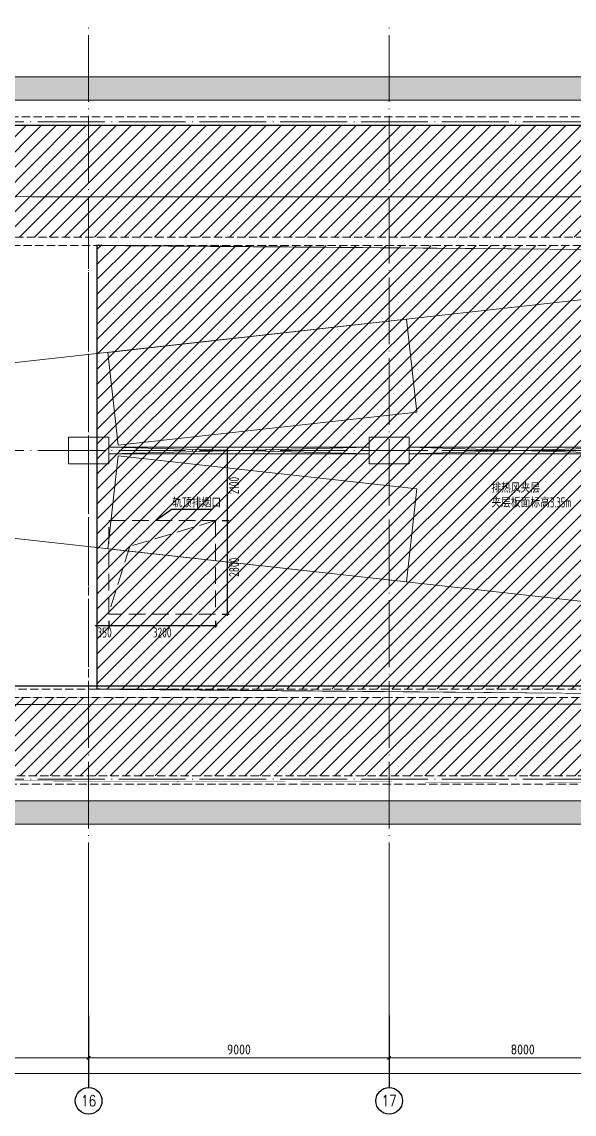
# Model space of a CAD drawing. Extents: x 4 to 13611208, y -605838 to 574722.
# Drawn here: x 13237397 to 13253938, y -28853 to 3890 of the extents above; entities that cross this region are included whole.
import ezdxf
from ezdxf.enums import TextEntityAlignment as Align

# ---------------------------------------------------------------- set-up
doc = ezdxf.new("R2010")
doc.units = 0
doc.header["$LTSCALE"] = 1000
doc.header["$MEASUREMENT"] = 0
doc.linetypes.add('DASH', pattern=[0.35, 0.25, -0.1])
doc.linetypes.add('DOTE', pattern=[2.4200000000000004, 2, -0.2, 0.02, -0.2])
for name, color, linetype in [('AXIS', 3, 'Continuous'), ('AXIS_TEXT', 7, 'Continuous'), ('SDF-标注', 7, 'Continuous')]:
    doc.layers.add(name, color=color, linetype=linetype)
doc.layers.add('SDF-风管', color=3, linetype='Continuous', lineweight=20)
doc.layers.add('建筑底图', color=8, linetype='Continuous', lineweight=13)
doc.styles.add('67', font='gbenor.shx', dxfattribs={"width": 0.7, "bigfont": 'hztxt.shx'})
doc.styles.add('_TCH_AXIS', font='COMPLEX', dxfattribs={"bigfont": 'GBCBIG'})
doc.styles.add('COMPLEX', font='hztxt_e.shx', dxfattribs={"width": 0.6, "bigfont": 'HZTXT.shx'})
doc.styles.add('DIM_FONT', font='gbenor.shx', dxfattribs={"bigfont": 'gbcbig.shx'})
doc.styles.add('du', font='gbenor.shx', dxfattribs={"width": 0.8, "bigfont": 'hztxt.shx'})
doc.dimstyles.new('67', dxfattribs={"dimscale": 100, "dimtxt": 3, "dimasz": 0.5, "dimexe": 0.5, "dimexo": 2, "dimgap": 0.5, "dimtad": 2, "dimdec": 0, "dimrnd": 5, "dimzin": 0, "dimdsep": 46, "dimtxsty": 'du', "dimblk": 'ARCHTICK', "dimcen": 0, "dimdle": 0.5, "dimclrd": 256, "dimclre": 256, "dimclrt": 256, "dimazin": 0, "dimtfac": 1, "dimtdec": 0, "dimtix": 1, "dimtmove": 2, "dimatfit": 3, "dimfxl": 100, "dimtolj": 1, "dimtzin": 0, "dimlwd": -1, "dimlwe": -1, "dimarcsym": 0})
doc.dimstyles.new('_TCH_ARCH&&100', dxfattribs={"dimtxt": 300, "dimasz": 100, "dimexe": 100, "dimexo": 100, "dimgap": 100, "dimtad": 1, "dimdec": 0, "dimzin": 0, "dimdsep": 46, "dimtxsty": 'DIM_FONT', "dimblk": 'ARCHTICK', "dimcen": 0.09, "dimclrd": 3, "dimclre": 3, "dimclrt": 7, "dimaunit": 1, "dimazin": 2, "dimtfac": 1, "dimtdec": 0, "dimtix": 1, "dimtmove": 2, "dimatfit": 3, "dimfxl": 1, "dimtolj": 1, "dimtzin": 0, "dimlwd": 18, "dimlwe": 18, "dimarcsym": 0})
pattern_1 = [(45, (793255.255710341, 9.353971108794212e-08), (-224.5064030267288, 224.5064030267288), [])]
pattern_2 = [(45, (793255.255710341, 9.354334906674922e-08), (-224.5064030267288, 224.5064030267288), [])]

# ---------------------------------------------------------------- blocks, each defined once
blk = doc.blocks.new('_ArchTick')
at = {"color": 0, "linetype": 'ByBlock', "const_width": 0.4}
blk.add_lwpolyline([(-0.5, -0.5), (0.5, 0.5)], dxfattribs=at)
blk = doc.blocks.new('*D1357')
at = {"layer": 'AXIS', "color": 3, "lineweight": 18}
for p, q in [((13230997.36620432, -22465.24999990599), (13230997.36620432, -27264.49999990535)), ((13239397.36620495, -22465.24999990583), (13239397.36620495, -27264.49999990535)), ((13230997.36620432, -27164.49999990535), (13239397.36620495, -27164.49999990535))]:
    blk.add_line(p, q, dxfattribs=at)
at = {"layer": 'AXIS', "color": 3, "lineweight": 18, "xscale": 100, "yscale": 100, "zscale": 100, "rotation": 180}
blk.add_blockref('_ArchTick', (13230997.36620432, -27164.49999990535), dxfattribs=at)
at = {"layer": 'AXIS', "color": 3, "lineweight": 18, "xscale": 100, "yscale": 100, "zscale": 100}
blk.add_blockref('_ArchTick', (13239397.36620495, -27164.49999990535), dxfattribs=at)
at = {"layer": 'AXIS', "color": 7, "insert": (13235197.36620464, -26914.49999990535), "char_height": 300, "attachment_point": 5, "style": 'DIM_FONT'}
blk.add_mtext('\\A1;8400', dxfattribs=at)
blk = doc.blocks.new('*D1356')
at = {"layer": 'AXIS', "color": 3, "lineweight": 18}
for p, q in [((13239397.36620495, -22465.24999990583), (13239397.36620495, -27264.49999990519)), ((13248397.36620495, -22465.24999990567), (13248397.36620495, -27264.49999990519)), ((13239397.36620495, -27164.49999990519), (13248397.36620495, -27164.49999990519))]:
    blk.add_line(p, q, dxfattribs=at)
at = {"layer": 'AXIS', "color": 3, "lineweight": 18, "xscale": 100, "yscale": 100, "zscale": 100, "rotation": 180}
blk.add_blockref('_ArchTick', (13239397.36620495, -27164.49999990519), dxfattribs=at)
at = {"layer": 'AXIS', "color": 3, "lineweight": 18, "xscale": 100, "yscale": 100, "zscale": 100}
blk.add_blockref('_ArchTick', (13248397.36620495, -27164.49999990519), dxfattribs=at)
at = {"layer": 'AXIS', "color": 7, "insert": (13243897.36620495, -26914.49999990519), "char_height": 300, "attachment_point": 5, "style": 'DIM_FONT'}
blk.add_mtext('\\A1;9000', dxfattribs=at)
blk = doc.blocks.new('*D1355')
at = {"layer": 'AXIS', "color": 3, "lineweight": 18}
for p, q in [((13248397.36620495, -22465.24999990567), (13248397.36620495, -27264.49999990504)), ((13256397.36620495, -22465.24999990552), (13256397.36620495, -27264.49999990504)), ((13248397.36620495, -27164.49999990504), (13256397.36620495, -27164.49999990504))]:
    blk.add_line(p, q, dxfattribs=at)
at = {"layer": 'AXIS', "color": 3, "lineweight": 18, "xscale": 100, "yscale": 100, "zscale": 100, "rotation": 180}
blk.add_blockref('_ArchTick', (13248397.36620495, -27164.49999990504), dxfattribs=at)
at = {"layer": 'AXIS', "color": 3, "lineweight": 18, "xscale": 100, "yscale": 100, "zscale": 100}
blk.add_blockref('_ArchTick', (13256397.36620495, -27164.49999990504), dxfattribs=at)
at = {"layer": 'AXIS', "color": 7, "insert": (13252397.36620495, -26914.49999990504), "char_height": 300, "attachment_point": 5, "style": 'DIM_FONT'}
blk.add_mtext('\\A1;8000', dxfattribs=at)
blk = doc.blocks.new('*D1348')
at = {"layer": 'AXIS', "color": 3, "lineweight": 18}
for p, q in [((13170947.36620495, -22465.24999990768), (13170947.36620495, -27728.99999999441)), ((13300397.36620495, -22465.24999990626), (13300397.36620495, -27728.99999999441)), ((13170947.36620495, -27628.99999999441), (13300397.36620495, -27628.99999999441))]:
    blk.add_line(p, q, dxfattribs=at)
at = {"layer": 'AXIS', "color": 3, "lineweight": 18, "xscale": 100, "yscale": 100, "zscale": 100, "rotation": 180}
blk.add_blockref('_ArchTick', (13170947.36620495, -27628.99999999441), dxfattribs=at)
at = {"layer": 'AXIS', "color": 3, "lineweight": 18, "xscale": 100, "yscale": 100, "zscale": 100}
blk.add_blockref('_ArchTick', (13300397.36620495, -27628.99999999441), dxfattribs=at)
at = {"layer": 'AXIS', "color": 7, "insert": (13235672.36620495, -27378.99999999441), "char_height": 300, "attachment_point": 5, "style": 'DIM_FONT'}
blk.add_mtext('\\A1;129450', dxfattribs=at)
blk = doc.blocks.new('_FZH')
blk.add_lwpolyline([(-0.5, -0.5), (0.5, -0.5), (0.5000000000000001, 0.5), (-0.4999999999999999, 0.5)], close=True)
blk = doc.blocks.new('_AXISO')
blk.add_circle((0, 0), 0.5)
at = {"layer": 'AXIS_TEXT', "style": 'COMPLEX', "width": 1.041666666666667}
blk.add_attdef('A', text='', height=0.56, dxfattribs=at).set_placement((-0.25, -0.28), (0.25, -0.28), align=Align.FIT)
blk = doc.blocks.new('*D656')
at = {"layer": 'SDF-标注', "ltscale": 0.5, "transparency": 16777216}
for p, q in [((13201472.36620496, -16017.9000931154), (13260322.36620496, -16017.9000931154)), ((13201522.36620496, -16360.25981072668), (13201522.36620496, -15967.9000931154)), ((13260272.36620496, -16360.25981072668), (13260272.36620496, -15967.9000931154))]:
    blk.add_line(p, q, dxfattribs=at)
at = {"layer": 'SDF-标注', "ltscale": 0.5, "transparency": 16777216, "xscale": 50, "yscale": 50, "zscale": 50, "rotation": 180}
blk.add_blockref('_ArchTick', (13201522.36620496, -16017.9000931154), dxfattribs=at)
at = {"layer": 'SDF-标注', "ltscale": 0.5, "transparency": 16777216, "xscale": 50, "yscale": 50, "zscale": 50}
blk.add_blockref('_ArchTick', (13260272.36620496, -16017.9000931154), dxfattribs=at)
at = {"layer": 'SDF-标注', "ltscale": 0.5, "transparency": 16777216, "insert": (13230897.36620496, -15817.9000931154), "char_height": 300, "attachment_point": 5, "style": 'du'}
blk.add_mtext('\\A1;58750', dxfattribs=at)
blk = doc.blocks.new('*D1379')
at = {"layer": 'SDF-标注', "ltscale": 0.5, "transparency": 16777216}
for p, q in [((13239997.36620496, -14060.259810763), (13239997.36620496, -14265.5)), ((13243197.36620496, -14060.25981076312), (13243197.36620496, -14265.5)), ((13243247.36620496, -14215.5), (13239947.36620496, -14215.5))]:
    blk.add_line(p, q, dxfattribs=at)
at = {"layer": 'SDF-标注', "ltscale": 0.5, "transparency": 16777216, "xscale": 50, "yscale": 50, "zscale": 50, "rotation": 180}
blk.add_blockref('_ArchTick', (13239997.36620496, -14215.5), dxfattribs=at)
at = {"layer": 'SDF-标注', "ltscale": 0.5, "transparency": 16777216, "xscale": 50, "yscale": 50, "zscale": 50}
blk.add_blockref('_ArchTick', (13243197.36620496, -14215.5), dxfattribs=at)
at = {"layer": 'SDF-标注', "ltscale": 0.5, "transparency": 16777216, "insert": (13241597.36620496, -14415.5), "char_height": 300, "attachment_point": 5, "style": 'du'}
blk.add_mtext('\\A1;3200', dxfattribs=at)
blk = doc.blocks.new('*D1380')
at = {"layer": 'SDF-标注', "ltscale": 0.5, "transparency": 16777216}
for p, q in [((13239647.36620496, -14060.00000000021), (13239647.36620496, -14265.5)), ((13239997.36620496, -14060.259810763), (13239997.36620496, -14265.5)), ((13240047.36620496, -14215.5), (13239597.36620496, -14215.5))]:
    blk.add_line(p, q, dxfattribs=at)
at = {"layer": 'SDF-标注', "ltscale": 0.5, "transparency": 16777216, "xscale": 50, "yscale": 50, "zscale": 50, "rotation": 180}
blk.add_blockref('_ArchTick', (13239647.36620496, -14215.5), dxfattribs=at)
at = {"layer": 'SDF-标注', "ltscale": 0.5, "transparency": 16777216, "xscale": 50, "yscale": 50, "zscale": 50}
blk.add_blockref('_ArchTick', (13239997.36620496, -14215.5), dxfattribs=at)
at = {"layer": 'SDF-标注', "ltscale": 0.5, "transparency": 16777216, "insert": (13239874.5, -14415.5), "char_height": 300, "attachment_point": 5, "style": 'du'}
blk.add_mtext('\\A1;350', dxfattribs=at)
blk = doc.blocks.new('*D1381')
at = {"layer": 'SDF-标注', "transparency": 16777216}
for p, q in [((13243397.36620496, -11060.25981076312), (13243602.5, -11060.25981076312)), ((13243552.5, -13910.25981076312), (13243552.5, -11010.25981076312)), ((13243397.36620496, -13860.25981076312), (13243602.5, -13860.25981076312))]:
    blk.add_line(p, q, dxfattribs=at)
at = {"layer": 'SDF-标注', "transparency": 16777216, "xscale": 50, "yscale": 50, "zscale": 50}
for p, rotation in [((13243552.5, -11060.25981076312), 90), ((13243552.5, -13860.25981076312), 270)]:
    blk.add_blockref('_ArchTick', p, dxfattribs=dict(at, rotation=rotation))
at = {"layer": 'SDF-标注', "transparency": 16777216, "insert": (13243752.5, -12460.25981076099), "char_height": 300, "attachment_point": 5, "rotation": 90, "style": 'du'}
blk.add_mtext('\\A1;2800', dxfattribs=at)
blk = doc.blocks.new('*D1382')
at = {"layer": 'SDF-标注', "transparency": 16777216}
for p, q in [((13243260.5, -8960.259810726606), (13243602.5, -8960.259810726606)), ((13243552.5, -11110.25981076312), (13243552.5, -8910.259810726606)), ((13243397.36620496, -11060.25981076312), (13243602.5, -11060.25981076312))]:
    blk.add_line(p, q, dxfattribs=at)
at = {"layer": 'SDF-标注', "transparency": 16777216, "xscale": 50, "yscale": 50, "zscale": 50}
for p, rotation in [((13243552.5, -8960.259810726606), 90), ((13243552.5, -11060.25981076312), 270)]:
    blk.add_blockref('_ArchTick', p, dxfattribs=dict(at, rotation=rotation))
at = {"layer": 'SDF-标注', "transparency": 16777216, "insert": (13243752.5, -10010.25981074273), "char_height": 300, "attachment_point": 5, "rotation": 90, "style": 'du'}
blk.add_mtext('\\A1;2100', dxfattribs=at)

msp = doc.modelspace()

# ---------------------------------------------------------------- hatches: boundary and pattern name
at = {"layer": '建筑底图'}
h = msp.add_hatch(dxfattribs=at)
h.set_pattern_fill('钢筋混凝土', color=8, scale=100, style=0)
h.set_pattern_definition([(45, (793255.255710341, 9.353971108794212e-08), (-176.7766952966369, 176.7766952966369), []), (49.99999999999999, (793255.255710341, 9.353971108794212e-08), (717.2601826007534, -62.75213498259511), [75, -825]), (355, (793255.255710341, 9.353971108794212e-08), (-138.751333613, 752.1921337000118), [60, -660]), (100.4514, (793315.0273903403, -5.229339906480163), (578.5093817140216, 689.4395420609536), [63.74019000000001, -701.142112]), (46.18420000000001, (793255.255710341, 200.0000000935397), (1067.241048625644, -165.5190143290181), [112.5, -1237.5]), (96.6356, (793344.1924553402, 186.2066930935252), (934.6627055487033, 974.1178709004417), [95.610288, -1051.713]), (351.1842, (793255.255710341, 200.0000000935397), (934.6619451336272, 974.1186009253246), [90, -990]), (21, (793355.255710341, 150.0000000935397), (596.9070521184617, -402.6188906653388), [75, -825]), (326.0000000000001, (793355.255710341, 150.0000000935397), (243.3153319215817, 725.150045046853), [60, -660]), (71.4514, (793404.9979433417, 116.4483940935461), (840.22262858149, 322.5304967099524), [63.74019000000001, -701.142112]), (37.50000000000001, (793255.255710341, 9.353971108794212e-08), (12.15985531729067, 332.8938538313115), [0, -652, 0, -670, 0, -662.5]), (7.499999999999999, (793255.255710341, 9.353971108794212e-08), (263.0695374421486, 394.4117118823602), [0, -382, 0, -637, 0, -252.5]), (327.5, (793032.255710341, 9.353971108794212e-08), (533.822436172409, -22.55487173437976), [0, -250, 0, -780, 0, -1035]), (317.5, (792932.255710341, 9.353971108794212e-08), (583.1861693423863, 100.1049823323177), [0, -325, 0, -518, 0, -735])])
h.paths.add_polyline_path([(13122497.36620419, -13710.25820126227), (13121697.36620419, -13710.25820065587), (13121697.36620419, -15460.25820067333), (13121787.35943087, -17303.43082102417), (13122586.46983724, -17265.69239822362), (13122497.36620419, -15440.73975604289)])
h.paths.add_polyline_path([(13121697.36620419, -4210.258200814424), (13122497.36620419, -4210.258200716286), (13122497.36620419, -2478.869270568539), (13122573.51881668, -843.4888065858395), (13121774.38467709, -806.2766383931157), (13121697.36620419, -2460.250577065919)])
h.paths.add_polyline_path([(13168947.36620496, -21010.2592780806), (13168947.36620496, -21710.2592780806), (13207597.36620495, -21710.2592780806), (13207597.36620495, -20160.2592780806), (13281197.3662227, -20160.2592780806), (13281197.3662227, -19460.2592780806), (13206897.36620495, -19460.2592780806), (13206897.36620495, -21010.2592780806)])
h.paths.add_polyline_path([(13168947.36620496, 3789.739490638894), (13168947.36620496, 3089.739490638894), (13206897.36620495, 3089.739490638894), (13206897.36620495, 1539.739490638894), (13281197.3662227, 1539.739490638894), (13281197.3662227, 2239.73949063773), (13207597.36620495, 2239.739490638894), (13207597.36620495, 3789.739490638894)])
h.paths.add_polyline_path([(13473697.36620495, -4551.354639497644), (13472897.36620495, -4551.354639497877), (13472897.36620495, -13160.2582006767), (13473697.36620495, -13160.25820067694)])
h.paths.add_polyline_path([(13473697.36620495, 2261.890516709012), (13472897.36620495, 2261.890516709012), (13472897.36620495, 2248.645360501891), (13473697.36620495, 2248.645360501774)])
h.paths.add_polyline_path([(13354022.36620496, 889.7394907393027), (13354022.36620496, 1039.739490739303), (13354172.36620496, 1039.739490739303), (13354172.36620496, 889.7394907394773), (13376672.36620316, 889.7394907708513), (13376672.36620316, 1039.739490770851), (13376822.36620316, 1039.739490770851), (13376822.36620317, 889.7394907710259), (13398547.36620317, 889.7394908013521), (13398547.36620317, 1039.739490801294), (13398697.36620317, 1039.739490801294), (13398697.36620317, 889.7394908015267), (13422497.36620496, 889.7394908347051), (13422497.36620496, 1089.739490834705), (13453297.36620495, 1089.739490877662), (13453297.36620495, 1789.739490877371), (13421797.36620496, 1789.739490833541), (13421797.36620496, 1589.739490833541), (13349146.25571034, 1589.739490732376), (13349146.25571034, 889.7394907324924)])
h.paths.add_polyline_path([(13332922.36620316, 889.7394907099078), (13332922.36620317, 1039.739490709908), (13333072.36620317, 1039.739490709908), (13333072.36620316, 889.7394907101407), (13349146.25571034, 889.7394907324924), (13349146.25571034, 1589.739490732376), (13311597.3662227, 1589.739490680106), (13311597.3662227, 889.7394906802801)])
h.paths.add_polyline_path([(13332922.36619556, -18960.2586803427), (13332922.36619556, -18810.25868034275), (13311597.3662227, -18810.25893015671), (13311597.3662227, -19510.25893015688), (13349146.25571034, -19510.25849028636), (13349146.25571034, -18810.25849028624), (13333072.36619556, -18810.25867858552), (13333072.36619556, -18960.2586803427)])
h.paths.add_polyline_path([(13376672.36619555, -18960.25868034275), (13376672.36619555, -18810.25816782867), (13354172.36619734, -18810.25843140733), (13354172.36619734, -18960.25868034275), (13354022.36619734, -18960.25868034275), (13354022.36619734, -18810.2584331645), (13349146.25571034, -18810.25849028624), (13349146.25571034, -19510.25849028636), (13438197.36620496, -19510.25744708761), (13438197.36620496, -19710.25744708761), (13453297.36620495, -19710.25727019669), (13453297.36620496, -19010.25727019686), (13438897.36620496, -19010.2574388872), (13438897.36620496, -18810.2574388872), (13436422.61763484, -18810.25746787793), (13436422.61763485, -18960.25868034275), (13436272.61763484, -18960.25868034275), (13436272.61763484, -18810.25746963511), (13433472.0244257, -18810.25750244292), (13433472.0244257, -18960.25868034275), (13433322.0244257, -18960.25868034275), (13433322.0244257, -18810.25750420016), (13430973.36619734, -18810.25753171375), (13430973.36619734, -18960.25868034275), (13430823.36619734, -18960.25868034275), (13430823.36619734, -18810.25753347093), (13420572.36619787, -18810.2576535574), (13420572.36619787, -18960.2576535574), (13420422.36619787, -18960.2576535574), (13420422.36619787, -18810.25765531458), (13376822.36619555, -18810.25816607149), (13376822.36619555, -18960.25868034275)])
at = {"layer": '建筑底图', "linetype": 'DASH'}
h = msp.add_hatch(dxfattribs=at)
h.set_pattern_fill('ANSI31', color=8, scale=200, style=0)
h.set_pattern_definition(pattern_2)
h.paths.add_polyline_path([(13265397.36620496, -2560.260509484968), (13265397.36620495, 789.7394906286536), (13189297.36620495, 789.7394906286536), (13189297.36620495, -4010.259758396594), (13186997.36620495, -4010.259758396594), (13186997.36620495, -3660.258200482054), (13185097.36620488, -3660.258979366743), (13185097.36620488, -6460.258979366743), (13192747.40144607, -6460.259810726679), (13192747.40144607, -2560.260509484968)])
h = msp.add_hatch(dxfattribs=at)
h.set_pattern_fill('ANSI31', color=8, scale=200, style=0)
h.set_pattern_definition(pattern_1)
h.paths.add_polyline_path([(13265397.36620496, -2560.260509484971), (13265397.36620495, 789.73949062865), (13189297.36620495, 789.73949062865), (13189297.36620495, -4010.259758396598), (13186997.36620495, -4010.259758396598), (13186997.36620495, -3660.258200482058), (13186097.36859079, -3660.258200482058), (13186097.36859079, -6460.258200482058), (13192747.40144607, -6460.259810726682), (13192747.40144607, -2560.260509484971)])
h = msp.add_hatch(dxfattribs=at)
h.set_pattern_fill('ANSI31', color=8, scale=200, style=0)
h.set_pattern_definition(pattern_1)
h.paths.add_polyline_path([(13270747.36623123, -6210.77356726845), (13270747.36620549, -2810.260509420012), (13239647.36620495, -2810.260509420012), (13239647.36620495, -16110.25936184003), (13265397.36620495, -16110.25936184003), (13265419.45251075, -12264.300631575), (13256331.94441481, -11254.57748299889), (13256309.85810902, -8560.259810726682), (13256497.36620496, -8560.259810726682), (13256497.36620496, -7690.546939899446)])
h = msp.add_hatch(dxfattribs=at)
h.set_pattern_fill('ANSI31', color=8, scale=200, style=0)
h.set_pattern_definition(pattern_2)
h.paths.add_polyline_path([(13270747.36623123, -6210.773567268461), (13270747.36620549, -2810.260509420008), (13239647.36620495, -2810.260509420008), (13239647.36620495, -16110.25936184002), (13265397.36620495, -16110.25936184002), (13265419.45251075, -12264.30063157497), (13256331.94441481, -11254.57748299886), (13256309.85810902, -8560.259810726679), (13256497.36620496, -8560.259810726679), (13256497.36620496, -7690.546939899421)])
h = msp.add_hatch(dxfattribs=at)
h.set_pattern_fill('ANSI31', color=8, scale=200, style=0)
h.set_pattern_definition(pattern_1)
h.paths.add_polyline_path([(13265397.36620496, -18710.25946875202), (13265397.36620496, -16360.25947137165), (13185097.36620283, -16360.26040034048), (13185097.36620693, -18710.26040034048)])
h = msp.add_hatch(dxfattribs=at)
h.set_pattern_fill('ANSI31', color=8, scale=200, style=0)
h.set_pattern_definition(pattern_2)
h.paths.add_polyline_path([(13265397.36620496, -18710.25946875199), (13265397.36620496, -16360.25947137166), (13185097.36620283, -16360.26040034048), (13185097.36620693, -18710.26040034048)])

# ---------------------------------------------------------------- linework, layer by layer
at = {"layer": 'AXIS'}
for p, q in [((13239397.36620495, -25898.00000000738), (13239397.36620495, -28052.5)), ((13248397.36620495, -25898.00000000795), (13248397.36620495, -28052.5))]:
    msp.add_line(p, q, dxfattribs=at)
at = {"layer": 'SDF-标注', "ltscale": 0.5}
for q in [(13241421.5, -11060.25981076305), (13243075.33571597, -10722.16385013171)]:
    msp.add_line((13241900.03916089, -10722.16385013171), q, dxfattribs=at)
at = {"layer": 'SDF-风管', "const_width": 35}
for points in [[(13186997.13013173, -3660.258200134151), (13185097.09727097, -3660.259810378193), (13185097.09727097, -6460.258147658547), (13192747.13012625, -6460.258147658547), (13192747.13012624, -2560.260509136948), (13265397.09488513, -2560.260509035783), (13265397.09488514, 789.7394909642753), (13189297.09488513, 789.7394909331342), (13189297.09125387, -3860.260020893242), (13188597.13013174, -3860.260020894406), (13188597.13013174, -4110.259758044442), (13186997.13013173, -4110.259758048574), (13186997.09488513, -3660.25820019719)], [(13270747.09488566, -2810.260509028332), (13239647.09488512, -2810.260509063199), (13239647.09504093, -16110.25977267441), (13270747.09489363, -16110.2594083501), (13270747.09489361, -2810.260509028332)], [(13185097.09488506, -14460.2565908485), (13186997.13013173, -14460.2565908464), (13186997.13013173, -14510.26061557938), (13188597.13013173, -14510.26061557938), (13188597.13013173, -14160.26061557938), (13189097.09488916, -14160.25820028182), (13189097.09491493, -16360.26036484784), (13265397.09488513, -16360.25947102322), (13265397.09488514, -18710.25946809468), (13185097.09488506, -18710.26039999165), (13185097.09488506, -14460.2565908485)]]:
    msp.add_lwpolyline(points, dxfattribs=at)
at = {"layer": '建筑底图', "color": 8, "linetype": 'DOTE'}
for p, q in [((13239397.36620495, -22710.2592780806), (13239397.36620496, 3889.739490877837)), ((13248397.36620495, -22710.2592780806), (13248397.36620496, 3889.739490877779)), ((13119297.36620771, 889.7394908778952), (13332922.36620316, 889.7394908777787)), ((13119297.36620771, -8960.259810726566), (13476259.96010479, -8960.259810726682)), ((13119297.36620771, -18810.25981072657), (13332922.36619556, -18810.25981072662))]:
    msp.add_line(p, q, dxfattribs=at)
at = {"layer": '建筑底图', "color": 8}
for p, q in [((13311597.3662227, 2239.739490638894), (13207597.36620495, 2239.739490638894)), ((13310622.3662227, 1539.739490638894), (13206897.36620495, 1539.739490638894)), ((13305597.3673149, -19460.2592780806), (13206897.36620495, -19460.2592780806)), ((13311597.3662227, -20160.2592780806), (13207597.36620495, -20160.2592780806))]:
    msp.add_line(p, q, dxfattribs=at)
at = {"layer": '建筑底图', "color": 8, "linetype": 'DASH'}
for p, q in [((13189097.36620495, 1039.739490509557), (13265647.36620495, 1039.739490616252)), ((13189297.36620495, 789.7394905099063), (13265397.36620495, 789.7394906159025)), ((13192747.40144607, -2560.260509485321), (13270747.36620359, -2560.260509376705)), ((13192997.40144607, -2810.260509484971), (13270747.36620549, -2810.260509376705)), ((13239397.36620495, -16110.25977595145), (13239397.36620495, -2810.260509420361)), ((13239647.36620496, -16110.25977302279), (13239647.36620495, -2810.260509420012)), ((13189097.36620898, -16360.26036519621), (13270747.36621528, -16360.25940869848)), ((13189347.36620898, -16110.26036226755), (13270747.36621345, -16110.25940869848)), ((13184847.36620488, -18960.26041498326), (13265647.36620789, -18960.25946844299)), ((13185097.36620488, -18710.2604120546), (13265647.36620763, -18710.25946844299))]:
    msp.add_line(p, q, dxfattribs=at)
at = {"layer": '建筑底图', "color": 8, "linetype": 'ByBlock'}
for p, q in [((13239997.36620496, -9060.259810740536), (13247797.36620495, -8860.259810727788)), ((13247797.36620495, -9060.259810740536), (13239997.36620496, -8860.259810740536)), ((13248997.36620495, -9060.259810852294), (13255797.36620495, -8860.25981071574)), ((13255797.36620495, -9060.259810728487), (13248997.36620495, -8860.259810852294))]:
    msp.add_line(p, q, dxfattribs=at)
at = {"layer": '建筑底图', "color": 8, "ltscale": 0.1}
for points in [[(13281897.37414715, -1360.257624905149), (13190997.35207532, -11460.25981072668)], [(13281897.39109013, -16560.25981072668), (13190997.39350293, -6460.259810726682)]]:
    msp.add_lwpolyline(points, dxfattribs=at)
at = {"layer": '建筑底图', "color": 8, "ltscale": 0.1, "flags": 128}
for points in [[(13236690.08958409, -1350.08555344824), (13237690.08722279, -1352.256865780393), (13238690.08552907, -1354.094846050779), (13239690.08435033, -1355.627269070188), (13240690.08356068, -1356.881915371458), (13241690.08305333, -1357.886561672727), (13242690.08274624, -1358.668988506834), (13243690.08257077, -1359.256966869871), (13244690.08248112, -1359.678281109373), (13245690.08244107, -1359.96070603613), (13246690.08242581, -1360.132020275632), (13247690.082422, -1360.220000546018), (13248690.082422, -1360.252425472776), (13249690.082422, -1360.257069866697), (13434274.28927777, -1360.260249416868)], [(13237043.50761578, -16572.96350793127), (13238043.50440381, -16570.43110398535), (13239043.50204251, -16568.25980881933), (13240043.50034878, -16566.42184762243), (13241043.49917004, -16564.88943986181), (13242043.4983804, -16563.63481072668), (13243043.49787305, -16562.63018159155), (13244043.49756596, -16561.84777383093), (13245043.49739049, -16561.25981072668), (13246043.49730275, -16560.83851365332), (13247043.49726079, -16560.55610780005), (13248043.49724553, -16560.38481072668), (13249043.49724171, -16560.29684762243), (13250043.49724171, -16560.26443986181), (13251043.49724171, -16560.25981072668), (13468503.95512555, -16560.25981072668)]]:
    msp.add_lwpolyline(points, dxfattribs=at)
at = {"layer": '建筑底图', "color": 8}
for points in [[(13239972.89508175, -6018.532107735577), (13240282.10334672, -8801.406565715151), (13249227.05696166, -7807.522856881551), (13248917.84869668, -5024.64839890023)], [(13240282.14233022, -9119.110509037797), (13249227.09593939, -10112.99426972464), (13248917.88765832, -12895.86872588104), (13239972.93404912, -11901.98496522481)]]:
    msp.add_lwpolyline(points, close=True, dxfattribs=at)
at = {"layer": '建筑底图', "color": 8, "linetype": 'ByBlock'}
for points in [[(13239997.36620496, -9060.259810740536), (13247797.36620495, -9060.259810740536), (13247797.36620495, -8860.259810726217), (13239997.36620496, -8860.259810726217)], [(13248997.36620495, -9060.259810726799), (13255797.36620495, -9060.259810726799), (13255797.36620495, -8860.25981071574), (13248997.36620495, -8860.25981071574)]]:
    msp.add_lwpolyline(points, close=True, dxfattribs=at)
at = {"layer": '建筑底图', "color": 8, "linetype": 'DASH', "ltscale": 2}
msp.add_lwpolyline([(13239997.36620496, -11060.259810763), (13243197.36620496, -11060.25981076312), (13243197.36620496, -13860.25981076312), (13239997.36620496, -13860.259810763)], close=True, dxfattribs=at)
msp.add_lwpolyline([(13243197.36620496, -11060.25981076312), (13240633.31639988, -11832.63131434534), (13239997.36620496, -13860.259810763)], dxfattribs=at)

# ---------------------------------------------------------------- block references
at = {"layer": 'AXIS'}
ref = msp.add_blockref('_AXISO', (13239397.36620495, -28452.50000000738), dxfattribs=dict(at, xscale=800, yscale=800, zscale=2400))
ref.add_attrib('A', '16', dxfattribs={"layer": 'AXIS_TEXT', "height": 328.4454948050319, "style": '_TCH_AXIS'}).set_placement((13239170.58241092, -28616.7227474099), (13239624.14999899, -28616.7227474099), align=Align.FIT)
ref = msp.add_blockref('_AXISO', (13248397.36620495, -28452.50000000795), dxfattribs=dict(at, xscale=800, yscale=800, zscale=2400))
ref.add_attrib('A', '17', dxfattribs={"layer": 'AXIS_TEXT', "height": 328.4454948050319, "style": '_TCH_AXIS'}).set_placement((13248170.58241092, -28616.72274741047), (13248624.14999899, -28616.72274741047), align=Align.FIT)
at = {"layer": '建筑底图', "color": 8, "xscale": 800, "yscale": 1200, "zscale": 1200, "rotation": 270}
for p in [(13239397.36620496, -8960.259810728545), (13248397.36620496, -8960.259810728545)]:
    msp.add_blockref('_FZH', p, dxfattribs=at)

# ---------------------------------------------------------------- texts
at = {"layer": 'SDF-标注', "ltscale": 0.5, "style": '67', "width": 0.75}
for s, p in [('排热风夹层', (13251456.97231552, -10226.95531186147)), ('轨顶排烟口', (13241901.27202706, -10668.34174420711)), ('夹层板面标高3.35m', (13251456.97231552, -10665.68577365566))]:
    msp.add_text(s, height=300, dxfattribs=at).set_placement(p)

# ---------------------------------------------------------------- dimensions: what is measured, and where the dimension line sits
at = {"layer": 'AXIS'}
for p1, p2, distance, picture, middle in [((13170947.36620495, -22365.24999990768), (13300397.36620495, -22365.24999990626), -5263.750000088148, '*D1348', (13235672.36620495, -27378.99999999441)), ((13230997.36620432, -22365.24999990599), (13239397.36620495, -22365.24999990583), -4799.24999999952, '*D1357', (13235197.36620464, -26914.49999990535)), ((13239397.36620495, -22365.24999990583), (13248397.36620495, -22365.24999990567), -4799.24999999952, '*D1356', (13243897.36620495, -26914.49999990519)), ((13248397.36620495, -22365.24999990567), (13256397.36620495, -22365.24999990552), -4799.24999999952, '*D1355', (13252397.36620495, -26914.49999990504))]:
    dim = msp.add_aligned_dim(p1=p1, p2=p2, distance=distance, dimstyle='_TCH_ARCH&&100', dxfattribs=at)
    dim.commit()
    dim.dimension.update_dxf_attribs({"geometry": picture, "text_midpoint": middle})
at = {"layer": 'SDF-标注'}
for base, p1, p2, picture, middle in [((13243552.5, -8960.259810726606), (13243197.36620496, -11060.25981076312), (13243060.5, -8960.259810726606), '*D1382', (13243752.5, -10010.25981074273)), ((13243552.5, -11060.25981076312), (13243197.36620496, -13860.25981076312), (13243197.36620496, -11060.25981076312), '*D1381', (13243752.5, -12460.25981076099))]:
    dim = msp.add_linear_dim(base=base, p1=p1, p2=p2, angle=90, dimstyle='67', dxfattribs=at)
    dim.commit()
    dim.dimension.update_dxf_attribs({"geometry": picture, "text_midpoint": middle})
at = {"layer": 'SDF-标注', "ltscale": 0.5}
dim = msp.add_linear_dim(base=(13239647.36620496, -14215.5), p1=(13239997.36620496, -13860.259810763), p2=(13239647.36620496, -13860.00000000021), dimstyle='67', dxfattribs=at)
dim.commit()
dim.dimension.update_dxf_attribs({"geometry": '*D1380', "text_midpoint": (13239874.5, -14415.5), "dimtype": 128})
for base, p1, p2, picture, middle in [((13239997.36620496, -14215.5), (13243197.36620496, -13860.25981076312), (13239997.36620496, -13860.259810763), '*D1379', (13241597.36620496, -14415.5)), ((13260272.36620496, -16017.9000931154), (13201522.36620496, -16560.25981072668), (13260272.36620496, -16560.25981072668), '*D656', (13230897.36620496, -15817.9000931154))]:
    dim = msp.add_linear_dim(base=base, p1=p1, p2=p2, dimstyle='67', dxfattribs=at)
    dim.commit()
    dim.dimension.update_dxf_attribs({"geometry": picture, "text_midpoint": middle})

doc.saveas('drawing.dxf')
